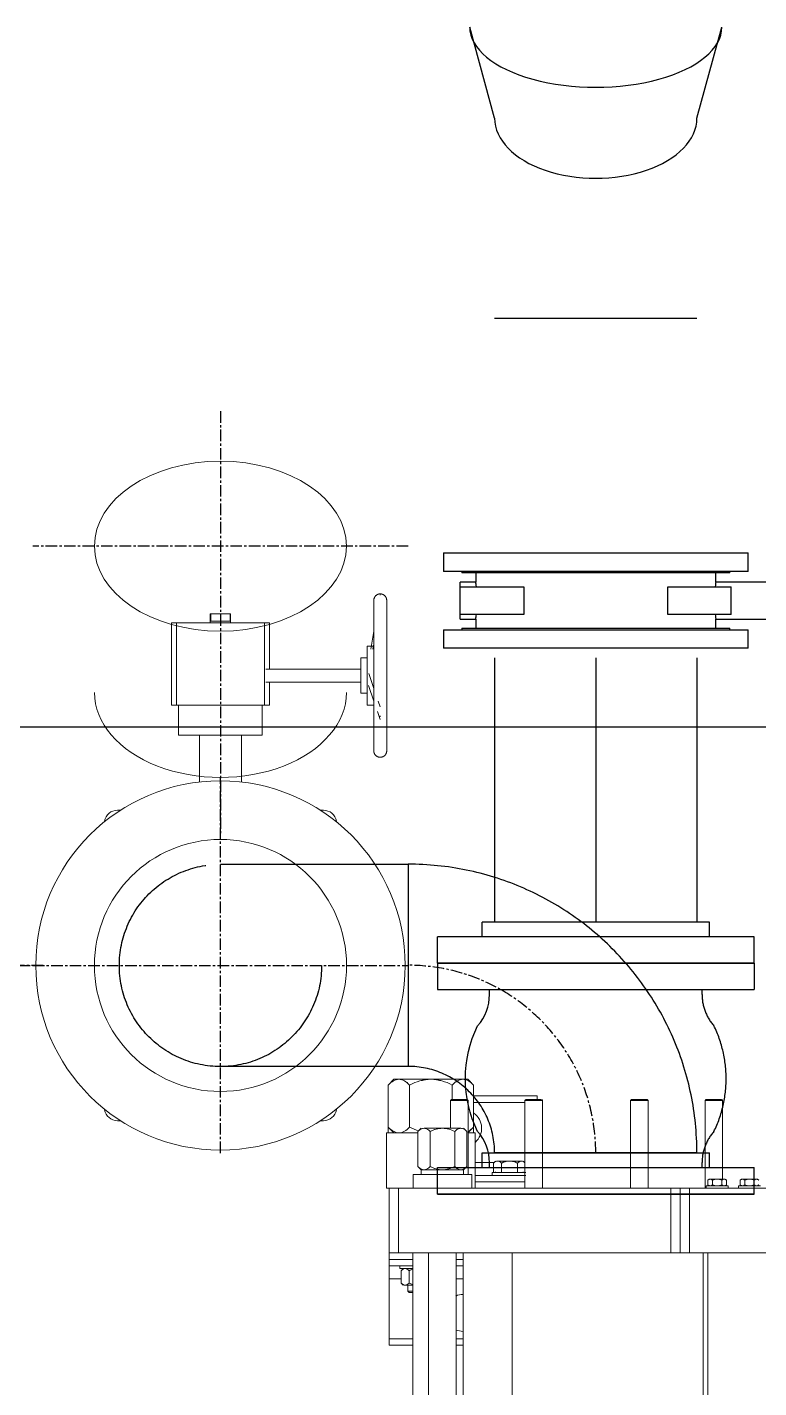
# Model space of a CAD drawing. Extents: x -181672 to 290600, y -29000 to 395522.
# Drawn here: x 10270 to 11062, y 33607 to 35080 of the extents above; entities that cross this region are included whole.
import ezdxf

# ---------------------------------------------------------------- set-up
doc = ezdxf.new("R2010")
doc.units = 0
doc.header["$LTSCALE"] = 10
doc.linetypes.add('XFM7P20PCW$0$CENTER', pattern=[2, 1.25, -0.25, 0.25, -0.25])
doc.linetypes.add('XFM7P20PCW$0$Dashed', pattern=[2, 1, -1])
doc.layers.add('XFM7P20PCW$0$M-PIPE-PCWS', color=252, linetype='Continuous', lineweight=9)
doc.layers.add('XFM7Q20PCW-200K$0$PCW EQ', color=22, linetype='Continuous', lineweight=9)
doc.layers.add('XFM7P20PCW$0$P-PCWR-20.7-P', color=252, linetype='Continuous')

# ---------------------------------------------------------------- blocks, each defined once
blk = doc.blocks.new('XFM7P20PCW$0$SL200')
for p, q in [((4.445, 17.145), (1.5875, 17.145)), ((1.5875, -17.145), (1.5875, 17.145)), ((4.445, -17.145), (4.445, 17.145)), ((1.5875, 12.303125), (0, 12.303125)), ((0, -12.303125), (0, 12.303125)), ((1.5875, -12.303125), (0, -12.303125)), ((4.445, -17.145), (1.5875, -17.145))]:
    blk.add_line(p, q)
blk = doc.blocks.new('XFM7P20PCW$0$BV-250A-T')
for p, q in [((-179.6, 398), (-179.4, 398.2)), ((-179.6, 397.7), (-179.6, 398)), ((-179.4, 398.2), (-179.3, 398.5)), ((-179.3, 398.5), (-179.2, 398.7)), ((-179.2, 398.7), (-179.1, 399)), ((-179.1, 399), (-178.9, 399.2)), ((-178.9, 399.2), (-178.8, 399.5)), ((-178.8, 399.5), (-178.6, 399.7)), ((-178.6, 399.7), (-178.4, 399.9)), ((-178.4, 399.9), (-178.3, 400.1)), ((-178.3, 400.1), (-178.1, 400.3)), ((-178.1, 400.3), (-177.9, 400.5)), ((-177.9, 400.5), (-177.7, 400.7)), ((-177.7, 400.7), (-177.5, 400.9)), ((-177.5, 400.9), (-177.2, 401.1)), ((-177.2, 401.1), (-177, 401.2)), ((-177, 401.2), (-176.8, 401.4)), ((-176.8, 401.4), (-176.5, 401.5)), ((-176.5, 401.5), (-176.3, 401.7)), ((-176.3, 401.7), (-176, 401.8)), ((-176, 401.8), (-175.8, 401.9)), ((-175.8, 401.9), (-175.5, 402)), ((-175.5, 402), (-175.3, 402.1)), ((-175.3, 402.1), (-175, 402.2)), ((-175, 402.2), (-174.7, 402.3)), ((-174.7, 402.3), (-174.5, 402.3)), ((-174.5, 402.3), (-174.2, 402.4)), ((-174.2, 402.4), (-173.9, 402.4)), ((-173.9, 402.4), (-173.6, 402.5)), ((-173.6, 402.5), (-173.4, 402.5)), ((-173.4, 402.5), (-173.1, 402.5)), ((-173.1, 402.5), (-173, 402.5)), ((-172.8, 401.2), (-173, 402.5)), ((-173, 402.5), (-173, 402.5)), ((-173, 402.5), (-172.7, 402.5)), ((-172.7, 402.5), (-172.4, 402.5)), ((-172.4, 402.5), (-172.2, 402.4)), ((-172.2, 402.4), (-171.9, 402.4)), ((-171.9, 402.4), (-171.6, 402.4)), ((-171.6, 402.4), (-171.3, 402.3)), ((-171.3, 402.3), (-171.1, 402.2)), ((-171.1, 402.2), (-170.8, 402.1)), ((-170.8, 402.1), (-170.5, 402.1)), ((-170.5, 402.1), (-170.3, 401.9)), ((-170.3, 401.9), (-170, 401.8)), ((-170, 401.8), (-169.8, 401.7)), ((-169.8, 401.7), (-169.5, 401.6)), ((-169.5, 401.6), (-169.3, 401.4)), ((-169.3, 401.4), (-169, 401.3)), ((-169, 401.3), (-168.8, 401.1)), ((-168.8, 401.1), (-168.6, 400.9)), ((-168.6, 400.9), (-168.4, 400.8)), ((-168.4, 400.8), (-168.2, 400.6)), ((-168.2, 400.6), (-168, 400.4)), ((-168, 400.4), (-167.8, 400.2)), ((-167.8, 400.2), (-167.6, 400)), ((-167.6, 400), (-167.4, 399.7)), ((-167.4, 399.7), (-167.3, 399.5)), ((-167.3, 399.5), (-167.1, 399.3)), ((-167.1, 399.3), (-167, 399)), ((-167, 399), (-166.8, 398.8)), ((-166.8, 398.8), (-166.7, 398.5)), ((-166.7, 398.5), (-166.6, 398.3)), ((-166.6, 398.3), (-166.5, 398)), ((-166.5, 398), (-166.4, 397.8)), ((-180, 396.1), (-179.9, 396.3)), ((-180, 395.8), (-180, 396.1)), ((-180, 395.5), (-180, 395.8)), ((-180, 395.5), (-180, 232.5)), ((-179.9, 396.9), (-179.8, 397.2)), ((-179.9, 396.6), (-179.9, 396.9)), ((-179.9, 396.3), (-179.9, 396.6)), ((-179.8, 397.2), (-179.7, 397.4)), ((-179.7, 397.4), (-179.6, 397.7)), ((-166.4, 397.8), (-166.3, 397.5)), ((-166.3, 397.5), (-166.2, 397.2)), ((-166.2, 397.2), (-166.2, 397)), ((-166.2, 397), (-166.1, 396.7)), ((-166.1, 396.7), (-166.1, 396.4)), ((-166.1, 396.4), (-166, 396.1)), ((-166, 396.1), (-166, 395.9)), ((-166, 395.9), (-166, 395.6)), ((-166, 395.6), (-166, 395.5)), ((-166, 395.5), (-166, 232.5)), ((-166, 395.5), (-166, 395.5)), ((-53.1, 371), (53.1, 371)), ((-53.1, 321), (-53.1, 371)), ((-47.8, 282), (-47.8, 371)), ((-11, 381), (11, 381)), ((-11, 381), (-11, 371)), ((-10.7, 373), (-11, 373)), ((-10.5, 381), (-10.5, 373)), ((-10.5, 373), (10.5, 373)), ((10.5, 373), (10.5, 381)), ((10.5, 373), (11, 373)), ((11, 371), (11, 381)), ((47.8, 282), (47.8, 371)), ((53.1, 371), (53.1, 282)), ((-162.7, 342.5), (-166, 362)), ((-166.1, 348.1), (-165.1, 342.5)), ((-159, 346), (-166, 346)), ((-159, 346), (-159, 282)), ((-152, 333.2), (-159, 333.2)), ((-152, 333.2), (-152, 294.8)), ((-160.6, 316.2), (-166.2, 300.1)), ((-49.1, 321), (-152, 321)), ((-166.1, 286.4), (-160.3, 303.3)), ((-159, 294.8), (-152, 294.8)), ((-152, 307), (-49.1, 307)), ((-53.1, 282), (-53.1, 307)), ((-170.9, 286.4), (-173, 280.3)), ((-166, 282), (-159, 282)), ((53.1, 282), (-53.1, 282)), ((-45.3, 282), (-45.3, 249.5)), ((45.3, 249.5), (45.3, 282)), ((-173, 266.3), (-170, 275.1)), ((-173, 269.3), (-173, 270.3)), ((45.3, 249.5), (-45.3, 249.5)), ((-22.7, 249.5), (-22.7, 198.7)), ((22.7, 198.7), (22.7, 249.5)), ((-180, 232.4), (-180, 232.5)), ((-180, 232.1), (-180, 232.4)), ((-180, 231.9), (-180, 232.1)), ((-179.9, 231.6), (-180, 231.9)), ((-179.9, 231.3), (-179.9, 231.6)), ((-179.8, 231), (-179.9, 231.3)), ((-179.8, 230.8), (-179.8, 231)), ((-179.7, 230.5), (-179.8, 230.8)), ((-179.6, 230.2), (-179.7, 230.5)), ((-179.5, 230), (-179.6, 230.2)), ((-179.4, 229.7), (-179.5, 230)), ((-179.3, 229.5), (-179.4, 229.7)), ((-179.2, 229.2), (-179.3, 229.5)), ((-179, 229), (-179.2, 229.2)), ((-178.9, 228.7), (-179, 229)), ((-178.7, 228.5), (-178.9, 228.7)), ((-178.6, 228.3), (-178.7, 228.5)), ((-178.4, 228), (-178.6, 228.3)), ((-178.2, 227.8), (-178.4, 228)), ((-178, 227.6), (-178.2, 227.8)), ((-177.8, 227.4), (-178, 227.6)), ((-177.6, 227.2), (-177.8, 227.4)), ((-177.4, 227.1), (-177.6, 227.2)), ((-177.2, 226.9), (-177.4, 227.1)), ((-177, 226.7), (-177.2, 226.9)), ((-176.7, 226.6), (-177, 226.7)), ((-176.5, 226.4), (-176.7, 226.6)), ((-176.2, 226.3), (-176.5, 226.4)), ((-176, 226.2), (-176.2, 226.3)), ((-175.7, 226.1), (-176, 226.2)), ((-175.5, 225.9), (-175.7, 226.1)), ((-175.2, 225.9), (-175.5, 225.9)), ((-174.9, 225.8), (-175.2, 225.9)), ((-174.7, 225.7), (-174.9, 225.8)), ((-174.4, 225.6), (-174.7, 225.7)), ((-174.1, 225.6), (-174.4, 225.6)), ((-173.8, 225.6), (-174.1, 225.6)), ((-173.6, 225.5), (-173.8, 225.6)), ((-173.3, 225.5), (-173.6, 225.5)), ((-173, 225.5), (-173.3, 225.5)), ((-172.9, 225.5), (-173, 225.5)), ((-172.6, 225.5), (-172.9, 225.5)), ((-172.4, 225.5), (-172.6, 225.5)), ((-172.1, 225.6), (-172.4, 225.5)), ((-171.8, 225.6), (-172.1, 225.6)), ((-171.5, 225.7), (-171.8, 225.6)), ((-171.3, 225.7), (-171.5, 225.7)), ((-171, 225.8), (-171.3, 225.7)), ((-170.7, 225.9), (-171, 225.8)), ((-170.5, 226), (-170.7, 225.9)), ((-170.2, 226.1), (-170.5, 226)), ((-170, 226.2), (-170.2, 226.1)), ((-169.7, 226.3), (-170, 226.2)), ((-169.5, 226.5), (-169.7, 226.3)), ((-169.2, 226.6), (-169.5, 226.5)), ((-169, 226.8), (-169.2, 226.6)), ((-168.8, 226.9), (-169, 226.8)), ((-168.5, 227.1), (-168.8, 226.9)), ((-168.3, 227.3), (-168.5, 227.1)), ((-168.1, 227.5), (-168.3, 227.3)), ((-167.9, 227.7), (-168.1, 227.5)), ((-167.7, 227.9), (-167.9, 227.7)), ((-167.6, 228.1), (-167.7, 227.9)), ((-167.4, 228.3), (-167.6, 228.1)), ((-167.2, 228.5), (-167.4, 228.3)), ((-167.1, 228.8), (-167.2, 228.5)), ((-166.9, 229), (-167.1, 228.8)), ((-166.8, 229.3), (-166.9, 229)), ((-166.7, 229.5), (-166.8, 229.3)), ((-166.6, 229.8), (-166.7, 229.5)), ((-166.4, 230), (-166.6, 229.8)), ((-166.3, 230.6), (-166.4, 230.3)), ((-166.4, 230.3), (-166.4, 230)), ((-166.2, 230.8), (-166.3, 230.6)), ((-166.1, 231.1), (-166.2, 230.8)), ((-166, 231.9), (-166.1, 231.7)), ((-166.1, 231.7), (-166.1, 231.4)), ((-166.1, 231.4), (-166.1, 231.1)), ((-166, 232.5), (-166, 232.2)), ((-166, 232.5), (-166, 232.5)), ((-166, 232.2), (-166, 231.9)), ((-107.8, 168.2), (-111.4, 168.2)), ((111.4, 168.2), (107.8, 168.2)), ((-125.6, 156.3), (-125.6, 155.6)), ((125.6, 155.6), (125.6, 156.3)), ((-125.6, -155.6), (-125.6, -156.3)), ((125.6, -156.3), (125.6, -155.6)), ((-107.8, -168.3), (-111.4, -168.3)), ((111.4, -168.3), (107.8, -168.3))]:
    blk.add_line(p, q)
blk.add_circle((0, 0), 200)
for centre, start, end in [((-111.4, 153.8), 90, 169.8685), ((111.4, 153.8), 10.1315, 90), ((-111.4, -153.8), 190.1315, 270), ((111.4, -153.8), 270, 349.8685)]:
    blk.add_arc(centre, 14.4, start, end)
blk = doc.blocks.new('XFM7P20PCW$0$BV-200A-HN')
for p, q in [((-73, 353.9), (-76.1, 352.3)), ((-69.8, 355.5), (-73, 353.9)), ((-66.6, 356.9), (-69.8, 355.5)), ((-63.3, 358.2), (-66.6, 356.9)), ((-59.9, 359.3), (-63.3, 358.2)), ((-56.5, 360.3), (-59.9, 359.3)), ((-53.1, 361.2), (-56.5, 360.3)), ((-49.6, 361.9), (-53.1, 361.2)), ((-46.2, 362.5), (-49.6, 361.9)), ((-42.6, 363), (-46.2, 362.5)), ((-39.1, 363.3), (-42.6, 363)), ((-35.6, 363.5), (-39.1, 363.3)), ((-32, 363.5), (-35.6, 363.5)), ((-28.5, 363.4), (-32, 363.5)), ((-25, 363.1), (-28.5, 363.4)), ((-21.5, 362.7), (-25, 363.1)), ((-18, 362.2), (-21.5, 362.7)), ((-14.5, 361.5), (-18, 362.2)), ((-11, 360.7), (-14.5, 361.5)), ((-7.6, 359.8), (-11, 360.7)), ((-4.3, 358.7), (-7.6, 359.8)), ((-0.9, 357.5), (-4.3, 358.7)), ((2.3, 356.1), (-0.9, 357.5)), ((5.6, 354.7), (2.3, 356.1)), ((8.7, 353.1), (5.6, 354.7)), ((-93.3, 339.8), (-95.8, 337.3)), ((-90.6, 342.2), (-93.3, 339.8)), ((-87.9, 344.4), (-90.6, 342.2)), ((-85.1, 346.6), (-87.9, 344.4)), ((-82.2, 348.6), (-85.1, 346.6)), ((-79.2, 350.5), (-82.2, 348.6)), ((-76.1, 352.3), (-79.2, 350.5)), ((-73.3, 337.7), (-70.7, 339.2)), ((-70.7, 339.2), (-68.1, 340.7)), ((-68.1, 340.7), (-65.5, 342.1)), ((-65.5, 342.1), (-62.8, 343.3)), ((-62.8, 343.3), (-60, 344.4)), ((-60, 344.4), (-57.2, 345.5)), ((-57.2, 345.5), (-54.4, 346.4)), ((-54.4, 346.4), (-51.5, 347.2)), ((-51.5, 347.2), (-48.6, 347.9)), ((-48.6, 347.9), (-45.7, 348.4)), ((-45.7, 348.4), (-42.7, 348.9)), ((-42.7, 348.9), (-39.8, 349.2)), ((-40, 350.2), (-40, 315)), ((-39.8, 349.2), (-36.8, 349.4)), ((-36.8, 349.4), (-33.8, 349.5)), ((-33.8, 349.5), (-30.8, 349.5)), ((-30.8, 349.5), (-27.8, 349.3)), ((-27.8, 349.3), (-24.9, 349.1)), ((-26, 315), (-26, 350.1)), ((-24.9, 349.1), (-21.9, 348.7)), ((-21.9, 348.7), (-19, 348.2)), ((-19, 348.2), (-16.1, 347.6)), ((-16.1, 347.6), (-13.2, 346.8)), ((-13.2, 346.8), (-10.3, 346)), ((-10.3, 346), (-7.5, 345)), ((-7.5, 345), (-4.7, 343.9)), ((-4.7, 343.9), (-2, 342.7)), ((-2, 342.7), (0.7, 341.4)), ((0.7, 341.4), (3.3, 340)), ((3.3, 340), (5.9, 338.5)), ((11.8, 351.3), (8.7, 353.1)), ((14.8, 349.5), (11.8, 351.3)), ((17.8, 347.5), (14.8, 349.5)), ((20.6, 345.4), (17.8, 347.5)), ((23.4, 343.2), (20.6, 345.4)), ((26.1, 340.9), (23.4, 343.2)), ((28.7, 338.5), (26.1, 340.9)), ((-104.9, 326.5), (-106.9, 323.6)), ((-102.8, 329.4), (-104.9, 326.5)), ((-100.6, 332.1), (-102.8, 329.4)), ((-98.3, 334.8), (-100.6, 332.1)), ((-95.8, 337.3), (-98.3, 334.8)), ((-89, 324.1), (-87, 326.3)), ((-87, 326.3), (-84.9, 328.4)), ((-84.9, 328.4), (-82.7, 330.5)), ((-82.7, 330.5), (-80.5, 332.4)), ((-80.5, 332.4), (-78.1, 334.3)), ((-78.1, 334.3), (-75.7, 336)), ((-75.7, 336), (-73.3, 337.7)), ((5.9, 338.5), (8.4, 336.9)), ((8.4, 336.9), (10.8, 335.2)), ((10.8, 335.2), (13.2, 333.4)), ((13.2, 333.4), (15.5, 331.5)), ((15.5, 331.5), (17.7, 329.6)), ((17.7, 329.6), (19.9, 327.5)), ((19.9, 327.5), (21.9, 325.3)), ((21.9, 325.3), (23.9, 323.1)), ((27.3, 325), (32.7, 325)), ((27.3, 317), (27.3, 325)), ((31.1, 336), (28.7, 338.5)), ((33.5, 333.4), (31.1, 336)), ((32.7, 325), (32.7, 317)), ((35.8, 330.6), (33.5, 333.4)), ((38, 327.9), (35.8, 330.6)), ((40, 325), (38, 327.9)), ((42, 322), (40, 325)), ((-113.8, 311.2), (-115.1, 308)), ((-112.2, 314.4), (-113.8, 311.2)), ((-110.6, 317.6), (-112.2, 314.4)), ((-108.8, 320.6), (-110.6, 317.6)), ((-106.9, 323.6), (-108.8, 320.6)), ((-99.1, 309.4), (-97.7, 312)), ((-97.7, 312), (-96.1, 314.6)), ((-96.1, 314.6), (-94.5, 317.1)), ((-94.5, 317.1), (-92.8, 319.5)), ((-92.8, 319.5), (-90.9, 321.8)), ((-90.9, 321.8), (-89, 324.1)), ((-70.8, 315), (81, 315)), ((-70.8, 243), (-70.8, 315)), ((21, 317), (21, 315)), ((21, 317), (27.7, 317)), ((23.9, 323.1), (25.8, 320.8)), ((25.8, 320.8), (27.3, 318.7)), ((32.1, 317), (27.9, 317)), ((30, 315), (30, 243)), ((32.7, 317), (32.3, 317)), ((32.7, 317), (39, 317)), ((39, 315), (39, 317)), ((43.8, 319), (42, 322)), ((45.5, 315.9), (43.8, 319)), ((45.9, 315), (45.5, 315.9)), ((81, 243), (81, 315)), ((-118.5, 297.9), (-119.3, 294.5)), ((-117.5, 301.3), (-118.5, 297.9)), ((-116.4, 304.6), (-117.5, 301.3)), ((-115.1, 308), (-116.4, 304.6)), ((-105.4, 292.7), (-104.6, 295.6)), ((-104.6, 295.6), (-103.7, 298.4)), ((-103.7, 298.4), (-102.7, 301.2)), ((-102.7, 301.2), (-101.6, 304)), ((-101.6, 304), (-100.4, 306.7)), ((-100.4, 306.7), (-99.1, 309.4)), ((-121.3, 280.4), (-121.5, 276.9)), ((-121, 284), (-121.3, 280.4)), ((-120.6, 287.5), (-121, 284)), ((-120, 291), (-120.6, 287.5)), ((-119.3, 294.5), (-120, 291)), ((-107.4, 278), (-107.3, 281)), ((-107.3, 281), (-107, 283.9)), ((-107, 283.9), (-106.5, 286.9)), ((-106.5, 286.9), (-106, 289.8)), ((-106, 289.8), (-105.4, 292.7)), ((-121.5, 276.9), (-121.5, 275)), ((-121.5, 275), (-121.4, 271.5)), ((-121.4, 271.5), (-121.2, 267.9)), ((-121.2, 267.9), (-120.9, 264.4)), ((-107.5, 275), (-107.4, 278)), ((-107.5, 273.4), (-107.5, 275)), ((-107.4, 270.4), (-107.5, 273.4)), ((-107.1, 267.4), (-107.4, 270.4)), ((-106.8, 264.5), (-107.1, 267.4)), ((-120.9, 264.4), (-120.4, 260.9)), ((-120.4, 260.9), (-119.7, 257.4)), ((-119.7, 257.4), (-119, 254)), ((-119, 254), (-118.1, 250.5)), ((-106.3, 261.5), (-106.8, 264.5)), ((-105.7, 258.6), (-106.3, 261.5)), ((-105, 255.7), (-105.7, 258.6)), ((-104.1, 252.9), (-105, 255.7)), ((-103.2, 250), (-104.1, 252.9)), ((-70.8, 261.3), (-101.4, 243.6)), ((-118.1, 250.5), (-117, 247.2)), ((-117, 247.2), (-115.8, 243.8)), ((-115.8, 243.8), (-114.5, 240.5)), ((-114.5, 240.5), (-113.1, 237.3)), ((-113.1, 237.3), (-111.5, 234.1)), ((-102.1, 247.3), (-103.2, 250)), ((-101, 244.5), (-102.1, 247.3)), ((-99.7, 241.8), (-101, 244.5)), ((-98.3, 239.2), (-99.7, 241.8)), ((-96.8, 236.6), (-98.3, 239.2)), ((-95.3, 234.1), (-96.8, 236.6)), ((-94.6, 231.3), (-70.8, 245.1)), ((81, 243), (-70.8, 243)), ((-10, 243), (-10, 215)), ((70, 215), (70, 243)), ((-111.5, 234.1), (-109.8, 231)), ((-109.8, 231), (-108, 228)), ((-108, 228), (-106, 225)), ((-106, 225), (-104, 222.1)), ((-104, 222.1), (-101.8, 219.4)), ((-93.6, 231.6), (-95.3, 234.1)), ((-91.8, 229.2), (-93.6, 231.6)), ((-89.9, 226.9), (-91.8, 229.2)), ((-87.9, 224.7), (-89.9, 226.9)), ((-85.9, 222.5), (-87.9, 224.7)), ((-83.7, 220.4), (-85.9, 222.5)), ((-101.8, 219.4), (-99.5, 216.6)), ((-99.5, 216.6), (-97.1, 214)), ((-97.1, 214), (-94.7, 211.5)), ((-94.7, 211.5), (-92.1, 209.1)), ((-92.1, 209.1), (-89.4, 206.8)), ((-89.4, 206.8), (-86.6, 204.6)), ((-81.5, 218.5), (-83.7, 220.4)), ((-79.2, 216.6), (-81.5, 218.5)), ((-76.8, 214.8), (-79.2, 216.6)), ((-74.4, 213.1), (-76.8, 214.8)), ((-71.9, 211.5), (-74.4, 213.1)), ((-69.3, 210), (-71.9, 211.5)), ((-66.7, 208.6), (-69.3, 210)), ((-64, 207.3), (-66.7, 208.6)), ((-61.3, 206.1), (-64, 207.3)), ((70, 215), (-10, 215)), ((-3.2, 206.7), (-6, 205.6)), ((-0.5, 207.9), (-3.2, 206.7)), ((2.1, 209.3), (-0.5, 207.9)), ((4.7, 210.8), (2.1, 209.3)), ((7.3, 212.3), (4.7, 210.8)), ((9.7, 214), (7.3, 212.3)), ((10, 214.2), (9.7, 214)), ((10, 215), (10, 130)), ((50, 130), (50, 215)), ((-86.6, 204.6), (-83.8, 202.5)), ((-83.8, 202.5), (-80.8, 200.5)), ((-80.8, 200.5), (-77.8, 198.7)), ((-77.8, 198.7), (-74.7, 196.9)), ((-74.7, 196.9), (-71.6, 195.3)), ((-71.6, 195.3), (-68.3, 193.9)), ((-68.3, 193.9), (-65.1, 192.5)), ((-65.1, 192.5), (-61.7, 191.3)), ((-58.5, 205), (-61.3, 206.1)), ((-55.7, 204), (-58.5, 205)), ((-52.8, 203.2), (-55.7, 204)), ((-49.9, 202.4), (-52.8, 203.2)), ((-47, 201.8), (-49.9, 202.4)), ((-44.1, 201.3), (-47, 201.8)), ((-41.1, 200.9), (-44.1, 201.3)), ((-38.2, 200.7), (-41.1, 200.9)), ((-35.2, 200.5), (-38.2, 200.7)), ((-32.2, 200.5), (-35.2, 200.5)), ((-29.2, 200.6), (-32.2, 200.5)), ((-26.2, 200.8), (-29.2, 200.6)), ((-23.3, 201.1), (-26.2, 200.8)), ((-20.3, 201.6), (-23.3, 201.1)), ((-17.4, 202.1), (-20.3, 201.6)), ((-14.5, 202.8), (-17.4, 202.1)), ((-11.6, 203.6), (-14.5, 202.8)), ((-8.8, 204.5), (-11.6, 203.6)), ((-6, 205.6), (-8.8, 204.5)), ((-6.1, 190.7), (-2.7, 191.8)), ((-2.7, 191.8), (0.6, 193.1)), ((0.6, 193.1), (3.8, 194.5)), ((3.8, 194.5), (7, 196.1)), ((7, 196.1), (10, 197.7)), ((-61.7, 191.3), (-58.4, 190.2)), ((-58.4, 190.2), (-55, 189.3)), ((-55, 189.3), (-51.5, 188.5)), ((-51.5, 188.5), (-48, 187.8)), ((-48, 187.8), (-44.5, 187.3)), ((-44.5, 187.3), (-41, 186.9)), ((-41, 186.9), (-37.5, 186.6)), ((-37.5, 186.6), (-34, 186.5)), ((-34, 186.5), (-30.4, 186.5)), ((-30.4, 186.5), (-26.9, 186.7)), ((-26.9, 186.7), (-23.4, 187)), ((-23.4, 187), (-19.8, 187.5)), ((-19.8, 187.5), (-16.4, 188.1)), ((-16.4, 188.1), (-12.9, 188.8)), ((-12.9, 188.8), (-9.5, 189.7)), ((-9.5, 189.7), (-6.1, 190.7)), ((-1.6, 165), (-21.6, 165)), ((-21.6, -165), (-21.6, 165)), ((-1.6, 165), (-1.6, -165)), ((81.6, 165), (61.6, 165)), ((61.6, -165), (61.6, 165)), ((81.6, 165), (81.6, -165)), ((0, 145), (-1.6, 145)), ((0, 145), (0, -145)), ((45, 146.7), (15, 146.7)), ((15, 78), (15, 146.7)), ((45, 146.7), (45, 78)), ((61.6, 145), (60, 145)), ((60, -145), (60, 145)), ((10, 130), (0, 130)), ((60, 130), (50, 130)), ((45, 78), (15, 78)), ((15, -78), (45, -78)), ((15, -146.7), (15, -78)), ((45, -78), (45, -146.7)), ((0, -130), (10, -130)), ((10, -130), (10, -146.7)), ((50, -146.7), (50, -130)), ((50, -130), (60, -130)), ((-1.6, -145), (0, -145)), ((50, -146.7), (10, -146.7)), ((60, -145), (61.6, -145)), ((-21.6, -165), (-1.6, -165)), ((61.6, -165), (81.6, -165))]:
    blk.add_line(p, q)
for centre, start, end in [((-33, 356.5), 85.2104, 94.7896), ((-103.6, 234.3), 205.2104, 214.7896)]:
    blk.add_arc(centre, 7, start, end)
for points in [[(10, 130), (10, 130), (10.4, 129.9), (12.1, 129.7), (13.9, 129.5), (15, 129.3)], [(45, 129.3), (46.1, 129.5), (47.9, 129.7), (49.6, 129.9), (50, 130), (50, 130)], [(15, -129.3), (13.9, -129.5), (12.1, -129.7), (10.4, -129.9), (10, -130), (10, -130)], [(50, -130), (50, -130), (49.6, -129.9), (47.9, -129.7), (46.1, -129.5), (45, -129.3)]]:
    blk.add_open_spline(points, degree=3)
blk = doc.blocks.new('XFM7P20PCW$0$A$Ccee4e352')
at = {"color": 1, "linetype": 'XFM7P20PCW$0$CENTER'}
for p, q in [((-572.9, 911.7), (-572.9, 454.5)), ((-369.7, 765.5), (-776.1, 765.5)), ((-572.9, 108.1), (-572.9, 514.5)), ((-776.1, 311.3), (-369.7, 311.3))]:
    blk.add_line(p, q, dxfattribs=at)
at = {"color": 1, "linetype": 'XFM7P20PCW$0$Dashed', "ltscale": 50}
for p, q in [((-276, 644.6), (-276, 358.1)), ((-166.5, 644.6), (-166.5, 358.1)), ((-57, 644.6), (-57, 358.1)), ((-43.5, 358.1), (-289.5, 358.1)), ((-43.5, 342.3), (-43.5, 358.1)), ((4.9, 342.3), (-338, 342.3)), ((4.9, 313.7), (4.9, 342.3)), ((-338, 313.7), (4.9, 313.7)), ((4.9, 313.7), (-338, 313.7)), ((4.9, 313.7), (4.9, 285.1)), ((-338, 285.1), (4.9, 285.1)), ((-57, 108.3), (-276, 108.3)), ((-338, 92.3), (4.9, 92.3)), ((-338, 63.7), (-338, 92.3)), ((4.9, 63.7), (4.9, 92.3)), ((-338, 63.7), (4.9, 63.7))]:
    blk.add_line(p, q, dxfattribs=at)
for p, q in [((-369.7, 421), (-369.7, 201.9)), ((-289.5, 342.3), (-289.5, 358.1)), ((-338, 313.7), (-338, 342.3)), ((-338, 313.7), (-338, 285.1))]:
    blk.add_line(p, q)
blk.add_lwpolyline([(-572.9, 420.9), (-369.7, 420.9), (-369.7, 201.8), (-572.9, 201.8)], dxfattribs=at)
blk.add_lwpolyline([(-281.6, 92.3), (-281.6, 97.7, 0.184243), (-294.4, 131.4, -0.231706), (-294.4, 246, 0.184243), (-281.6, 279.7), (-281.6, 285.1)], format="xyb")
blk.add_lwpolyline([(-51.4, 92.3), (-51.4, 97.7, -0.184243), (-38.6, 131.4, 0.231706), (-38.6, 246, -0.184243), (-51.4, 279.7), (-51.4, 285.1)], format="xyb", dxfattribs=at)
blk.add_circle((-572.9, 311.3), 109.5, dxfattribs=at)
for radius in [312.7, 93.7]:
    blk.add_arc((-369.7, 108.3), radius, 0, 90, dxfattribs=at)
at = {"color": 1, "linetype": 'XFM7P20PCW$0$CENTER'}
blk.add_arc((-369.7, 108.3), 203.2, 0, 90, dxfattribs=at)
at = {"layer": 'XFM7P20PCW$0$M-PIPE-PCWS'}
blk.add_circle((-572.9, 311.3), 136.5, dxfattribs=at)
blk.add_ellipse((-572.9, 765.5), major_axis=(-136.5, 0), ratio=0.674206, dxfattribs=at)
blk.add_ellipse((-572.9, 607), major_axis=(-136.5, 0), ratio=0.674206, start_param=6.283184, end_param=9.424779, dxfattribs=at)
at = {"layer": 'XFM7P20PCW$0$P-PCWR-20.7-P'}
for p, q in [((-276, 1229), (-303, 1327.6)), ((-57, 1229), (-30, 1327.6)), ((-276, 1012.3), (-57, 1012.3))]:
    blk.add_line(p, q, dxfattribs=at)
for centre, major_axis, ratio in [((-166.5, 1327.6), (-136.5, 0), 0.47667), ((-166.5, 1229), (-109.5, 0), 0.594111)]:
    blk.add_ellipse(centre, major_axis=major_axis, ratio=ratio, start_param=0, end_param=3.141593, dxfattribs=at)
at = {"color": 1, "linetype": 'XFM7P20PCW$0$Dashed', "ltscale": 50, "xscale": 10.00000000000002, "yscale": 10.00000000000002, "zscale": 10.00000000000002, "rotation": 270}
blk.add_blockref('XFM7P20PCW$0$SL200', (-166.5, 108.3), dxfattribs=at)
at = {"layer": 'XFM7P20PCW$0$M-PIPE-PCWS', "xscale": -1, "rotation": 359.9970098824261}
blk.add_blockref('XFM7P20PCW$0$BV-250A-T', (-572.9, 311.3), dxfattribs=at)
at = {"layer": 'XFM7P20PCW$0$P-PCWR-20.7-P', "rotation": 270}
blk.add_blockref('XFM7P20PCW$0$BV-200A-HN', (-166.5, 736.6), dxfattribs=at)
blk = doc.blocks.new('XFM7P20PCW')
at = {"color": 1, "linetype": 'XFM7P20PCW$0$CENTER'}
for p, q in [((9880.46093, 34064.17495), (10286.86093, 34064.17495)), ((10286.86093, 34064.17495), (9880.46093, 34064.17495))]:
    blk.add_line(p, q, dxfattribs=at)
blk.add_blockref('XFM7P20PCW$0$A$Ccee4e352', (11051.86103, 33752.84065))
blk = doc.blocks.new('XFM7Q20PCW-200K$0$T20_FG_LC1800_15_03 - T20_FG_LC1800_15_03-V1119-CUB_L40')
for p, q in [((-139.9, 866.7), (-146.1, 860.5)), ((-146.1, 860.5), (-146.1, 808.7)), ((-139.9, 866.7), (-134.5, 866.7)), ((-134.5, 866.7), (-65.2, 866.7)), ((-123, 860.5), (-123, 814.9)), ((-76.8, 844.5), (-76.8, 860.5)), ((-65.2, 866.7), (-59.9, 866.7)), ((-53.7, 860.5), (-59.9, 866.7)), ((-53.7, 808.7), (-53.7, 860.5)), ((-77.7, 844.7), (-78.7, 843.7)), ((-78.7, 843.7), (-78.7, 813.7)), ((-78.7, 843.7), (-60, 843.7)), ((-76.9, 844.7), (-77.7, 844.7)), ((-61, 844.7), (-76.6, 844.7)), ((-69.2, 844.7), (-69.2, 844.7)), ((-69.2, 843.7), (-69.2, 843.7)), ((-59.7, 843.7), (-60.7, 844.7)), ((-59.7, 763.7), (-59.7, 843.7)), ((-53.7, 848.7), (15.1, 848.7)), ((2, 841.7), (-53.7, 841.7)), ((3, 844.7), (2, 843.7)), ((3, 844.7), (2, 843.7)), ((2, 843.7), (2, 748.7)), ((20.7, 843.7), (2.1, 843.7)), ((19.6, 844.7), (3.3, 844.7)), ((15.1, 848.7), (15.1, 844.9)), ((21.1, 843.7), (20.1, 844.7)), ((21.1, 748.7), (21.1, 843.7)), ((117.2, 844.7), (116.2, 843.7)), ((117.2, 844.7), (116.2, 843.7)), ((116.2, 843.7), (116.2, 748.7)), ((116.2, 843.7), (135.3, 843.7)), ((134.3, 844.7), (117.2, 844.7)), ((135.3, 843.7), (134.3, 844.7)), ((135.3, 749.2), (135.3, 843.7)), ((198, 844.7), (197, 843.7)), ((197, 843.7), (197, 749.2)), ((197.3, 843.7), (215.7, 843.7)), ((214.7, 844.7), (198.2, 844.7)), ((216, 843.7), (215, 844.7)), ((216, 843.7), (215, 844.7)), ((216, 758.3), (216, 843.7)), ((-146.1, 814.9), (-139.9, 808.7)), ((-110.4, 813.7), (-113.9, 810.1)), ((-107.3, 813.7), (-67.4, 813.7)), ((-107.3, 813.7), (-107.3, 813.7)), ((-67.4, 813.7), (-67.4, 813.7)), ((-60.8, 810.1), (-64.4, 813.7)), ((-59.8, 808.7), (-53.7, 814.9)), ((-147.9, 808.7), (-147.9, 748.7)), ((-147.9, 808.7), (-114.1, 808.7)), ((-113.9, 772.3), (-113.9, 810.1)), ((-100.6, 810.1), (-100.6, 772.3)), ((-74.1, 772.3), (-74.1, 810.1)), ((-60.8, 772.3), (-60.8, 810.1)), ((-51.9, 808.7), (-59.1, 808.7)), ((-51.9, 748.7), (-51.9, 808.7)), ((-113.9, 772.3), (-110.4, 768.7)), ((-110.4, 768.7), (-110.4, 763.7)), ((-107.3, 768.7), (-110.4, 768.7)), ((-67.4, 768.7), (-107.3, 768.7)), ((-64.4, 768.7), (-67.4, 768.7)), ((-64.4, 768.7), (-60.8, 772.3)), ((-64.4, 763.7), (-64.4, 768.7)), ((-31.1, 776.7), (-51.9, 776.7)), ((-29.9, 778.2), (-32.2, 775.9)), ((-32.2, 766.5), (-32.2, 775.9)), ((-29.9, 766.5), (-29.9, 765.7)), ((-27.9, 778.2), (-14.9, 778.2)), ((-27.9, 778.2), (-27.9, 778.2)), ((-23.5, 775.9), (-23.5, 766.5)), ((-1.9, 778.2), (-14.9, 778.2)), ((-6.2, 766.5), (-6.2, 775.9)), ((-1.9, 778.2), (-1.9, 778.2)), ((2, 776.3), (0.1, 778.2)), ((0.1, 765.7), (0.1, 766.5)), ((2, 776.7), (1.4, 776.7)), ((-119.1, 763.7), (-119.1, 748.7)), ((-55.6, 763.7), (-119.1, 763.7)), ((-55.6, 748.7), (-55.6, 763.7)), ((3.1, 762.7), (-51.9, 762.7)), ((2, 755.7), (-51.9, 755.7)), ((-33.4, 765.7), (-33.4, 762.7)), ((3.1, 765.7), (-33.4, 765.7)), ((201.5, 758.7), (200.1, 757.4)), ((200.1, 752.5), (200.1, 757.4)), ((200.1, 752.5), (201.5, 751.2)), ((200.1, 752.5), (201.5, 751.2)), ((210.1, 758.7), (202.6, 758.7)), ((202.6, 758.7), (202.6, 758.7)), ((205.1, 757.4), (205.1, 752.5)), ((210.1, 758.7), (217.6, 758.7)), ((215.1, 752.5), (215.1, 757.4)), ((217.6, 758.7), (217.6, 758.7)), ((220.2, 757.4), (218.8, 758.7)), ((218.8, 751.2), (220.2, 752.5)), ((220.2, 752.5), (220.2, 757.4)), ((236.5, 758.7), (235.1, 757.4)), ((236.5, 758.7), (235.1, 757.4)), ((235.1, 752.5), (235.1, 757.4)), ((235.1, 752.5), (236.5, 751.2)), ((235.1, 752.5), (236.5, 751.2)), ((245.1, 758.7), (237.6, 758.7)), ((237.6, 758.7), (237.6, 758.7)), ((240.1, 757.4), (240.1, 752.5)), ((245.1, 758.7), (252.6, 758.7)), ((250.1, 752.5), (250.1, 757.4)), ((252.6, 758.7), (252.6, 758.7)), ((255.2, 757.4), (253.8, 758.7)), ((253.8, 751.2), (255.2, 752.5)), ((-147.9, 748.7), (638.1, 748.7)), ((-144.9, 678.7), (-144.9, 748.7)), ((-134.9, 748.7), (-134.9, 678.7)), ((-71.3, 748.7), (-71.3, 748.7)), ((-69.2, 748.7), (-69.2, 748.7)), ((160.1, 748.7), (160.1, 678.7)), ((170.1, 678.7), (170.1, 748.7)), ((180.1, 748.7), (180.1, 678.7)), ((198.1, 751.2), (198.1, 748.7)), ((222.1, 751.2), (198.1, 751.2)), ((206.5, 748.7), (206.5, 748.7)), ((222.1, 748.7), (222.1, 751.2)), ((233.1, 751.2), (233.1, 749.2)), ((257.1, 751.2), (233.1, 751.2)), ((635.1, 678.7), (-144.9, 678.7)), ((-144.9, 678.7), (-144.9, 671.7)), ((-119.4, 678.7), (-119.4, 74.7)), ((-102.4, 678.7), (-102.4, 74.7)), ((-72.4, 74.7), (-72.4, 678.7)), ((-71.9, 678.7), (-71.9, 678.7)), ((-64.9, 678.7), (-64.9, 74.7)), ((-11.9, 678.7), (-11.9, 74.7)), ((195.1, 678.7), (195.1, 66.7)), ((200.1, 678.7), (200.1, 66.7)), ((-144.9, 671.7), (-119.4, 671.7)), ((-144.9, 671.7), (-144.9, 664.7)), ((-144.9, 664.7), (-144.9, 650.7)), ((-119.4, 664.7), (-144.9, 664.7)), ((-133.4, 664.7), (-133.4, 661.7)), ((-72.4, 671.7), (-64.9, 671.7)), ((-64.9, 664.7), (-72.4, 664.7)), ((-144.9, 650.7), (-132.2, 650.7)), ((-144.9, 650.7), (-144.9, 585.7)), ((-119.4, 661.7), (-133.4, 661.7)), ((-129.9, 661.7), (-132.2, 659.4)), ((-132.2, 646), (-132.2, 659.4)), ((-123.5, 659.4), (-123.5, 646)), ((-72.4, 650.7), (-64.9, 650.7)), ((-132.2, 646), (-129.9, 643.7)), ((-119.4, 643.7), (-127.9, 643.7)), ((-127.9, 643.7), (-127.9, 643.7)), ((-124.9, 643.9), (-124.9, 637.2)), ((-124.9, 637.2), (-123.4, 635.7)), ((-119.9, 637.2), (-124.9, 637.2)), ((-119.4, 635.7), (-123.4, 635.7)), ((-144.9, 585.7), (-119.4, 585.7)), ((-144.9, 578.7), (-144.9, 585.7)), ((-144.9, 578.7), (-119.4, 578.7)), ((-72.4, 585.7), (-64.9, 585.7)), ((-72.4, 578.7), (-64.9, 578.7))]:
    blk.add_line(p, q)
for centre, start, end in [((-64.9, 813.7), 311.3657, 54.3999), ((-64.9, 613.7), 90, 113.8649), ((-64.9, 613.7), 246.1351, 270)]:
    blk.add_arc(centre, 20, start, end)
for points in [[(-146.1, 860.5), (-144.2, 862.5), (-140.5, 865.4), (-136.5, 866.6), (-134.5, 866.7)], [(-140.4, 865), (-142.4, 863.9), (-144.2, 862.5), (-146.1, 860.5)], [(-134.5, 866.7), (-136.5, 866.6), (-138.5, 866), (-140.4, 865)], [(-128.6, 865), (-130.5, 866), (-132.5, 866.6), (-134.5, 866.7)], [(-134.5, 866.7), (-132.5, 866.6), (-128.5, 865.4), (-124.8, 862.5), (-123, 860.5)], [(-123, 860.5), (-124.8, 862.5), (-126.7, 864), (-128.6, 865)], [(-123, 860.5), (-119.3, 862.5), (-111.8, 865.4), (-103.9, 866.6), (-99.9, 866.7)], [(-111.7, 865), (-115.6, 863.9), (-119.3, 862.5), (-123, 860.5)], [(-106.5, 866.1), (-108.3, 865.8), (-110, 865.4), (-111.7, 865)], [(-99.9, 866.7), (-95.8, 866.6), (-87.9, 865.4), (-80.4, 862.5), (-76.8, 860.5)], [(-88, 865), (-89.7, 865.4), (-91.5, 865.8), (-93.2, 866.1)], [(-76.8, 860.5), (-80.4, 862.5), (-84.2, 864), (-88, 865)], [(-76.8, 860.5), (-74.9, 862.5), (-71.2, 865.4), (-67.2, 866.6), (-65.2, 866.7)], [(-71.2, 865), (-73, 864), (-74.7, 862.6), (-76.4, 860.9)], [(-65.2, 866.7), (-67.3, 866.6), (-69.2, 866), (-71.2, 865)], [(-59.3, 865), (-61.2, 866), (-63.2, 866.6), (-65.2, 866.7)], [(-65.2, 866.7), (-63.2, 866.6), (-59.2, 865.4), (-55.5, 862.5), (-53.7, 860.5)], [(-53.7, 860.5), (-55.5, 862.5), (-57.4, 864), (-59.3, 865)], [(-146.1, 814.9), (-144.2, 812.9), (-142.4, 811.4), (-140.4, 810.4)], [(-134.5, 808.7), (-136.5, 808.8), (-140.5, 810), (-144.2, 812.9), (-146.1, 814.9)], [(-123, 814.9), (-124.8, 812.9), (-128.5, 810), (-132.5, 808.8), (-134.5, 808.7)], [(-128.6, 810.4), (-126.6, 811.5), (-124.8, 812.9), (-123, 814.9)], [(-123, 814.9), (-119.7, 813.2), (-116.4, 811.8), (-113, 810.8)], [(-113, 810.8), (-116.4, 811.8), (-119.7, 813.2), (-123, 814.9)], [(-113.9, 810.1), (-112.9, 811.3), (-110.7, 813), (-108.4, 813.6), (-107.3, 813.7)], [(-110.7, 812.7), (-111.8, 812.1), (-112.9, 811.3), (-113.9, 810.1)], [(-107.3, 813.7), (-108.5, 813.6), (-109.6, 813.3), (-110.7, 812.7)], [(-107.3, 813.7), (-106.1, 813.6), (-103.8, 813), (-101.7, 811.3), (-100.6, 810.1)], [(-100.6, 810.1), (-98.5, 811.3), (-94.2, 813), (-89.7, 813.6), (-87.4, 813.7)], [(-94.2, 812.7), (-96.4, 812.1), (-98.6, 811.3), (-100.6, 810.1)], [(-87.4, 813.7), (-85, 813.6), (-80.4, 813), (-76.2, 811.3), (-74.1, 810.1)], [(-74.1, 810.1), (-76.2, 811.3), (-78.4, 812.1), (-80.6, 812.7)], [(-79.7, 813.4), (-79.3, 813.6), (-78.9, 813.8), (-78.6, 814)], [(-78.6, 814), (-78.9, 813.8), (-79.3, 813.6), (-79.7, 813.4)], [(-74.1, 810.1), (-73, 811.3), (-70.8, 813), (-68.6, 813.6), (-67.4, 813.7)], [(-70.9, 812.7), (-72, 812.1), (-73, 811.3), (-74.1, 810.1)], [(-67.4, 813.7), (-68.6, 813.6), (-69.8, 813.3), (-70.9, 812.7)], [(-67.4, 813.7), (-66.3, 813.6), (-64, 813), (-61.8, 811.3), (-60.8, 810.1)], [(-59.3, 810.4), (-57.4, 811.5), (-55.5, 812.9), (-53.7, 814.9)], [(-53.7, 814.9), (-55.5, 812.9), (-57.4, 811.4), (-59.3, 810.4)], [(-140.4, 810.4), (-138.5, 809.4), (-136.5, 808.8), (-134.5, 808.7)], [(-134.5, 808.7), (-132.5, 808.8), (-130.5, 809.4), (-128.6, 810.4)], [(-113.9, 772.3), (-112.9, 771.1), (-110.7, 769.4), (-108.4, 768.8), (-107.3, 768.7)], [(-100.6, 772.3), (-101.7, 771.1), (-103.9, 769.4), (-106.1, 768.8), (-107.3, 768.7)], [(-107.3, 768.7), (-106.1, 768.8), (-105, 769.1), (-103.9, 769.7)], [(-103.9, 769.7), (-102.7, 770.3), (-101.7, 771.1), (-100.6, 772.3)], [(-100.6, 772.3), (-98.5, 771.1), (-96.3, 770.3), (-94.1, 769.7)], [(-87.4, 768.7), (-89.7, 768.8), (-94.3, 769.4), (-98.6, 771.1), (-100.6, 772.3)], [(-94.1, 769.7), (-91.9, 769.1), (-89.7, 768.8), (-87.4, 768.7)], [(-74.1, 772.3), (-76.2, 771.1), (-80.6, 769.4), (-85.1, 768.8), (-87.4, 768.7)], [(-87.4, 768.7), (-85, 768.8), (-82.7, 769.1), (-80.5, 769.7)], [(-80.5, 769.7), (-78.3, 770.3), (-76.2, 771.1), (-74.1, 772.3)], [(-67.4, 768.7), (-68.6, 768.8), (-70.9, 769.4), (-73, 771.1), (-74.1, 772.3)], [(-60.8, 772.3), (-61.9, 771.1), (-64, 769.4), (-66.3, 768.8), (-67.4, 768.7)], [(-67.4, 768.7), (-66.3, 768.8), (-65.1, 769.1), (-64, 769.7)], [(-64, 769.7), (-62.9, 770.3), (-61.8, 771.1), (-60.8, 772.3)], [(-27.9, 778.2), (-28.6, 778.2), (-30.1, 777.7), (-31.5, 776.6), (-32.2, 775.9)], [(-32.2, 775.9), (-31.5, 776.6), (-30.1, 777.7), (-28.6, 778.2), (-27.9, 778.2)], [(-23.5, 775.9), (-24.2, 776.6), (-25.6, 777.7), (-27.1, 778.2), (-27.9, 778.2)], [(-23.5, 775.9), (-22.1, 776.6), (-19.3, 777.7), (-16.4, 778.2), (-14.9, 778.2)], [(-19.3, 777.5), (-20.8, 777.2), (-22.2, 776.6), (-23.5, 775.9)], [(-14.9, 778.2), (-16.4, 778.2), (-17.9, 777.9), (-19.3, 777.5)], [(-10.5, 777.6), (-11.9, 778), (-13.4, 778.2), (-14.9, 778.2)], [(-14.9, 778.2), (-13.3, 778.2), (-10.3, 777.7), (-7.6, 776.6), (-6.2, 775.9)], [(-6.2, 775.9), (-7.6, 776.6), (-9, 777.2), (-10.5, 777.6)], [(-6.2, 775.9), (-5.5, 776.6), (-4.1, 777.7), (-2.6, 778.2), (-1.9, 778.2)], [(-4.1, 777.5), (-4.8, 777.2), (-5.5, 776.6), (-6.2, 775.9)], [(-1.9, 778.2), (-2.6, 778.2), (-3.4, 777.9), (-4.1, 777.5)], [(200.1, 757.4), (200.5, 757.8), (201.3, 758.4), (202.2, 758.7), (202.6, 758.7)], [(200.1, 752.5), (200.5, 752.1), (201.3, 751.5), (202.2, 751.2), (202.6, 751.2)], [(202.6, 758.7), (203.1, 758.7), (203.5, 758.5), (203.9, 758.3)], [(203.9, 758.3), (203.5, 758.6), (203.1, 758.7), (202.6, 758.7)], [(202.6, 758.7), (203.1, 758.7), (203.9, 758.4), (204.7, 757.8), (205.1, 757.4)], [(205.1, 752.5), (204.7, 752.1), (203.9, 751.5), (203.1, 751.2), (202.6, 751.2)], [(204, 758.3), (204.4, 758), (204.8, 757.7), (205.1, 757.4)], [(205.1, 757.4), (204.8, 757.7), (204.4, 758), (204, 758.3)], [(205.1, 752.5), (204.8, 752.2), (204.4, 751.9), (204, 751.6)], [(204, 751.6), (204.4, 751.9), (204.8, 752.2), (205.1, 752.5)], [(205.1, 757.4), (205.9, 757.8), (207.6, 758.4), (209.3, 758.7), (210.1, 758.7)], [(207.6, 758.3), (206.7, 758.1), (205.9, 757.8), (205.1, 757.4)], [(205.1, 752.5), (205.9, 752.1), (207.6, 751.5), (209.3, 751.2), (210.1, 751.2)], [(210.1, 758.7), (209.2, 758.7), (208.4, 758.5), (207.6, 758.3)], [(215.1, 757.4), (214.3, 757.8), (212.7, 758.4), (211, 758.7), (210.1, 758.7)], [(215.1, 752.5), (214.3, 752.1), (212.7, 751.5), (211, 751.2), (210.1, 751.2)], [(212.7, 751.6), (213.6, 751.8), (214.4, 752.1), (215.1, 752.5)], [(215.1, 757.4), (215.5, 757.8), (216.4, 758.4), (217.2, 758.7), (217.6, 758.7)], [(216.4, 758.3), (215.9, 758.1), (215.5, 757.8), (215.1, 757.4)], [(217.6, 751.2), (217.2, 751.2), (216.3, 751.5), (215.5, 752.1), (215.1, 752.5)], [(217.6, 758.7), (217.2, 758.7), (216.8, 758.5), (216.4, 758.3)], [(217.6, 758.7), (218.1, 758.7), (219, 758.4), (219.8, 757.8), (220.2, 757.4)], [(220.2, 752.5), (219.7, 752.1), (218.9, 751.5), (218.1, 751.2), (217.6, 751.2)], [(235.1, 757.4), (235.5, 757.8), (236.3, 758.4), (237.2, 758.7), (237.6, 758.7)], [(237.6, 758.7), (237.2, 758.7), (236.3, 758.4), (235.5, 757.8), (235.1, 757.4)], [(237.6, 751.2), (237.2, 751.2), (236.3, 751.5), (235.5, 752.1), (235.1, 752.5)], [(237.6, 751.2), (237.2, 751.2), (236.3, 751.5), (235.5, 752.1), (235.1, 752.5)], [(240.1, 757.4), (239.7, 757.8), (238.9, 758.4), (238.1, 758.7), (237.6, 758.7)], [(237.6, 758.7), (238.1, 758.7), (238.9, 758.4), (239.7, 757.8), (240.1, 757.4)], [(237.6, 751.2), (238.1, 751.2), (238.9, 751.5), (239.7, 752.1), (240.1, 752.5)], [(240.1, 752.5), (239.7, 752.1), (238.9, 751.5), (238.1, 751.2), (237.6, 751.2)], [(240.1, 752.5), (239.7, 752.1), (239.3, 751.8), (238.9, 751.6)], [(238.9, 751.6), (239.3, 751.8), (239.7, 752.1), (240.1, 752.5)], [(245.1, 758.7), (244.3, 758.7), (242.6, 758.4), (240.9, 757.8), (240.1, 757.4)], [(240.1, 757.4), (240.9, 757.8), (242.6, 758.4), (244.3, 758.7), (245.1, 758.7)], [(240.1, 757.4), (240.9, 757.8), (241.7, 758.1), (242.6, 758.3)], [(242.6, 758.3), (241.7, 758.1), (240.9, 757.8), (240.1, 757.4)], [(240.1, 752.5), (240.9, 752.1), (242.5, 751.5), (244.2, 751.2), (245.1, 751.2)], [(245.1, 751.2), (244.2, 751.2), (242.5, 751.5), (240.9, 752.1), (240.1, 752.5)], [(242.6, 758.3), (243.4, 758.5), (244.2, 758.7), (245.1, 758.7)], [(245.1, 758.7), (244.2, 758.7), (243.4, 758.5), (242.6, 758.3)], [(250.1, 757.4), (249.4, 757.8), (247.7, 758.4), (246, 758.7), (245.1, 758.7)], [(245.1, 758.7), (246, 758.7), (247.7, 758.4), (249.4, 757.8), (250.1, 757.4)], [(245.1, 751.2), (246, 751.2), (247.7, 751.5), (249.3, 752.1), (250.1, 752.5)], [(250.1, 752.5), (249.3, 752.1), (247.7, 751.5), (246, 751.2), (245.1, 751.2)], [(250.1, 752.5), (249.4, 752.1), (248.6, 751.8), (247.7, 751.6)], [(247.7, 751.6), (248.6, 751.8), (249.4, 752.1), (250.1, 752.5)], [(252.6, 758.7), (252.2, 758.7), (251.4, 758.4), (250.5, 757.8), (250.1, 757.4)], [(250.1, 757.4), (250.5, 757.8), (251.4, 758.4), (252.2, 758.7), (252.6, 758.7)], [(250.1, 757.4), (250.5, 757.8), (250.9, 758.1), (251.4, 758.3)], [(251.4, 758.3), (250.9, 758.1), (250.5, 757.8), (250.1, 757.4)], [(252.6, 751.2), (252.2, 751.2), (251.4, 751.5), (250.5, 752.1), (250.1, 752.5)], [(252.6, 751.2), (252.2, 751.2), (251.3, 751.5), (250.5, 752.1), (250.1, 752.5)], [(251.4, 758.3), (251.8, 758.5), (252.2, 758.7), (252.6, 758.7)], [(252.6, 758.7), (252.2, 758.7), (251.8, 758.5), (251.4, 758.3)], [(252.6, 758.7), (253.1, 758.7), (253.9, 758.4), (254.7, 757.8), (255.2, 757.4)], [(255.2, 757.4), (254.7, 757.8), (253.9, 758.4), (253.1, 758.7), (252.6, 758.7)], [(255.2, 752.5), (254.8, 752.1), (254, 751.5), (253.1, 751.2), (252.6, 751.2)], [(252.6, 751.2), (253.1, 751.2), (254, 751.5), (254.8, 752.1), (255.2, 752.5)], [(203.9, 751.6), (203.5, 751.3), (203.1, 751.2), (202.6, 751.2)], [(202.6, 751.2), (203.1, 751.2), (203.5, 751.4), (203.9, 751.6)], [(210.1, 751.2), (211, 751.2), (211.9, 751.4), (212.7, 751.6)], [(238.9, 751.6), (238.5, 751.4), (238.1, 751.2), (237.6, 751.2)], [(237.6, 751.2), (238.1, 751.2), (238.5, 751.4), (238.9, 751.6)], [(247.7, 751.6), (246.9, 751.4), (246, 751.2), (245.1, 751.2)], [(245.1, 751.2), (246, 751.2), (246.9, 751.4), (247.7, 751.6)], [(-127.9, 661.7), (-127.1, 661.7), (-125.6, 661.2), (-124.2, 660.1), (-123.5, 659.4)], [(-123.5, 659.4), (-122.1, 660.1), (-120.7, 660.7), (-119.3, 661.1)], [(-119.3, 661), (-120.8, 660.7), (-122.2, 660.1), (-123.5, 659.4)], [(-132.2, 646), (-131.5, 645.3), (-130.1, 644.2), (-128.6, 643.7), (-127.9, 643.7)], [(-127.9, 643.7), (-128.6, 643.7), (-130.1, 644.2), (-131.5, 645.3), (-132.2, 646)], [(-123.5, 646), (-124.2, 645.3), (-125.6, 644.2), (-127.1, 643.7), (-127.9, 643.7)], [(-127.9, 643.7), (-127.1, 643.7), (-126.3, 644), (-125.6, 644.4)], [(-125.6, 644.4), (-124.9, 644.7), (-124.2, 645.3), (-123.5, 646)], [(-123.5, 646), (-122.8, 645.7), (-122.2, 645.3), (-121.5, 645.1)], [(-119.3, 644.4), (-120.8, 644.7), (-122.2, 645.3), (-123.5, 646)]]:
    blk.add_open_spline(points, degree=3)
for points, knots in [([(-123, 860.5), (-119.3, 862.5), (-113.9, 864.6), (-108.3, 865.8), (-106.5, 866.1)], [-1, -1, -1, -1, -0.5, -0.2774142, -0.2774142, -0.2774142, -0.2774142]), ([(-93.2, 866.1), (-91.4, 865.8), (-85.8, 864.6), (-80.4, 862.5), (-76.8, 860.5)], [-0.7235486, -0.7235486, -0.7235486, -0.7235486, -0.5, 0, 0, 0, 0]), ([(-76.4, 860.9), (-74.7, 862.6), (-71.1, 865.5), (-67.2, 866.6), (-65.2, 866.7)], [-0.9684261, -0.9684261, -0.9684261, -0.9684261, -0.5, 0, 0, 0, 0]), ([(-1.9, 778.2), (-1.1, 778.2), (0.2, 777.8), (1.5, 776.8), (2, 776.3)], [-1, -1, -1, -1, -0.5, -0.1054454, -0.1054454, -0.1054454, -0.1054454]), ([(-127.9, 661.7), (-128.7, 661.6), (-130.1, 661.2), (-131.5, 660.1), (-132.2, 659.4)], [-0.9796195, -0.9796195, -0.9796195, -0.9796195, -0.5, 0, 0, 0, 0]), ([(-132.2, 659.4), (-131.5, 660.1), (-130.1, 661.2), (-128.7, 661.6), (-127.9, 661.7)], [-1, -1, -1, -1, -0.5, -0.020707, -0.020707, -0.020707, -0.020707])]:
    blk.add_open_spline(points, degree=3, knots=knots)
blk = doc.blocks.new('XFM7Q20PCW-200K')
blk.add_line((919.4, 34322.8), (13331.5, 34322.8))
at = {"layer": 'XFM7Q20PCW-200K$0$PCW EQ'}
blk.add_blockref('XFM7Q20PCW-200K$0$T20_FG_LC1800_15_03 - T20_FG_LC1800_15_03-V1119-CUB_L40', (10806.7, 33074.1), dxfattribs=at)

msp = doc.modelspace()

# ---------------------------------------------------------------- block references
for name in ['XFM7P20PCW', 'XFM7Q20PCW-200K']:
    msp.add_blockref(name, (0, 0))

doc.saveas('drawing.dxf')
